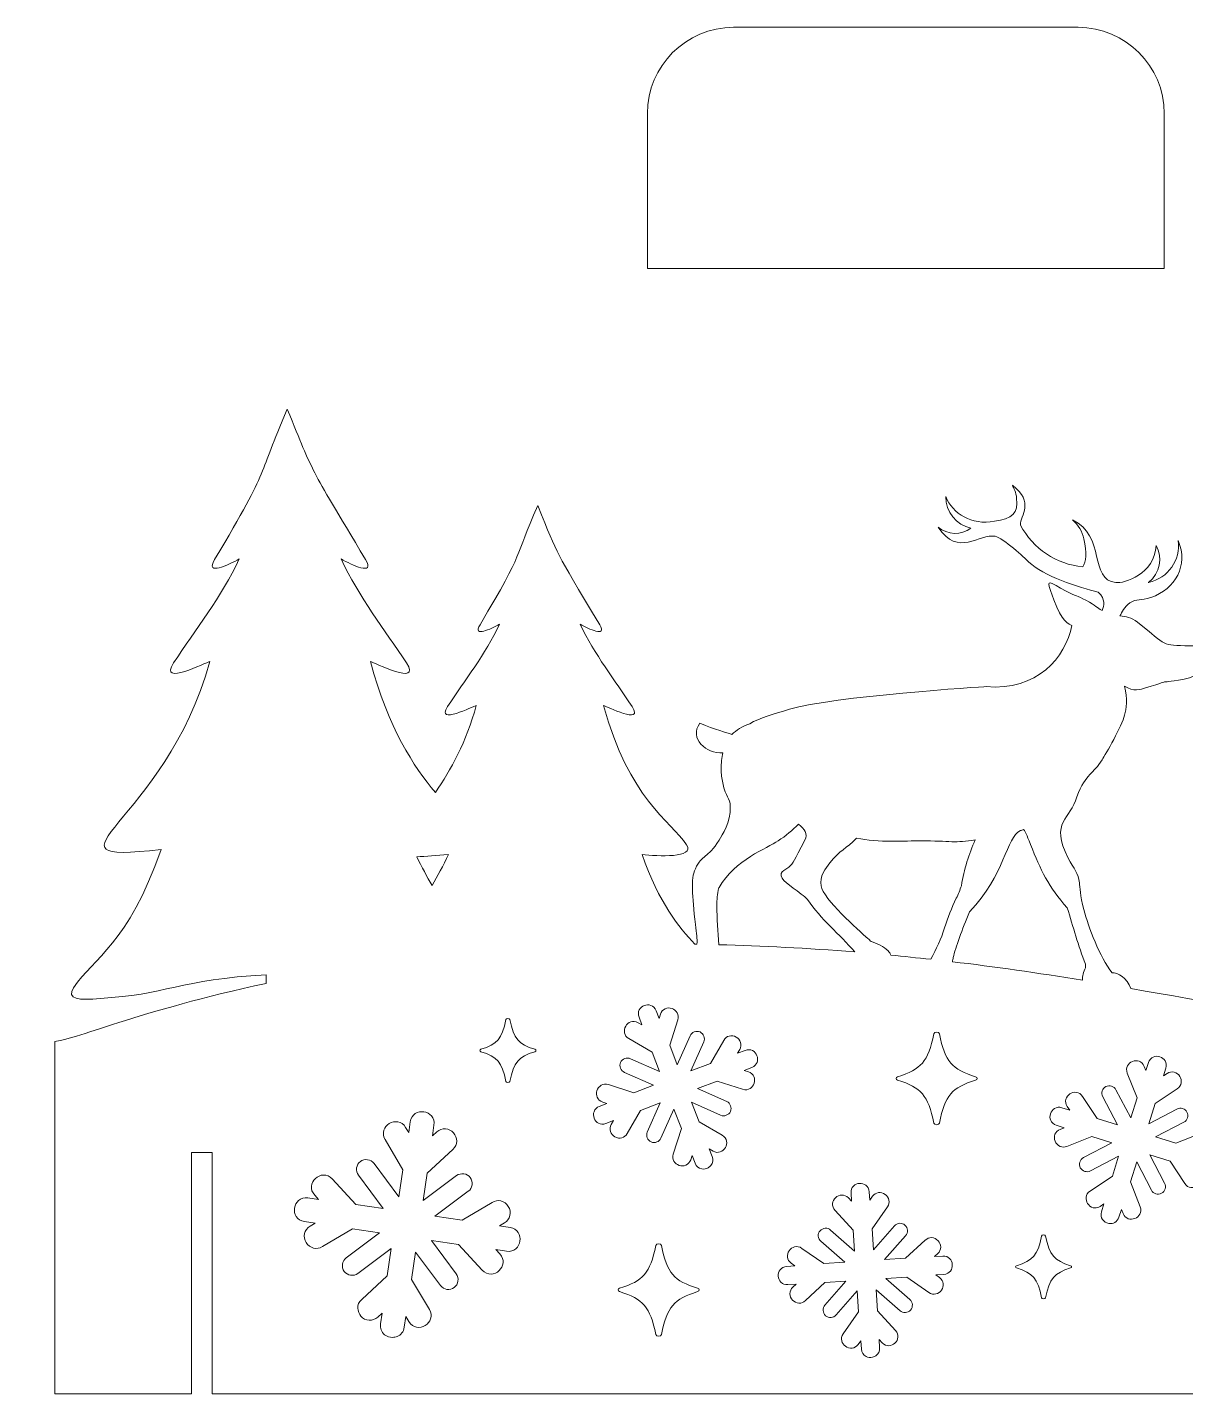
# Model space of a CAD drawing. Header units: inches. Extents: x 1869 to 2492, y -178 to 21.
# Drawn here: x 1868.8 to 2036.9, y -177.8 to 20.5 of the extents above; entities that cross this region are included whole.
import ezdxf

# ---------------------------------------------------------------- set-up
doc = ezdxf.new("R2010")
doc.units = ezdxf.units.IN
doc.header["$MEASUREMENT"] = 0
doc.layers.add('_U+0421_U+043B_U+043E_U+0439 1', color=7, linetype='Continuous')

# ---------------------------------------------------------------- blocks, each defined once
blk = doc.blocks.new('block 3')
at = {"layer": '_U+0421_U+043B_U+043E_U+0439 1', "color": 1, "lineweight": 5, "true_color": 0xff0000}
blk.add_open_spline([(2033.8, 7.97), (2033.8, 7.97), (2033.8, -14.52), (2033.8, -14.52), (2033.8, -14.52), (1958.8, -14.52), (1958.8, -14.52), (1958.8, -14.52), (1958.8, 7.97), (1958.8, 7.97), (1958.8, 14.88), (1964.4, 20.48), (1971.3, 20.48), (1971.3, 20.48), (2021.29, 20.48), (2021.29, 20.48), (2028.2, 20.48), (2033.8, 14.88), (2033.8, 7.97)], degree=3, knots=[0, 0, 0, 0, 1, 1, 1, 2, 2, 2, 3, 3, 3, 4, 4, 4, 5, 5, 5, 6, 6, 6, 6], dxfattribs=at)
blk = doc.blocks.new('block 2')
at = {"layer": '_U+0421_U+043B_U+043E_U+0439 1'}
blk.add_blockref('block 3', (0, 0), dxfattribs=at)
blk = doc.blocks.new('block 7')
at = {"layer": '_U+0421_U+043B_U+043E_U+0439 1', "color": 1, "lineweight": 5, "true_color": 0xff0000}
for points, knots in [([(2166.47, -125.86), (2166.47, -125.86), (2165.68, -94.69), (2165.68, -94.69), (2169.21, -95.65), (2170.73, -93.27), (2173.07, -93.2), (2174.02, -93.16), (2174.93, -93.31), (2175.52, -92.37), (2176.71, -90.45), (2174.24, -89.33), (2172.71, -89.62), (2171.69, -89.82), (2170.83, -90.11), (2169.77, -89.92), (2168.32, -89.67), (2167.47, -88.49), (2165.53, -89.07), (2165.53, -89.07), (2165.36, -82.09), (2165.36, -82.09), (2166.05, -82.36), (2166.62, -83), (2167.41, -82.85), (2168.4, -82.66), (2167.92, -82.1), (2169.04, -82.44), (2170.95, -83.02), (2172.76, -86.83), (2175.16, -81.56), (2175.55, -81.79), (2176.01, -81.88), (2176.58, -81.71), (2179.31, -80.88), (2176.24, -75.73), (2172.52, -75.54), (2169.11, -75.35), (2171.06, -77.43), (2165.22, -76.99), (2165.22, -76.99), (2165.07, -70.9), (2165.07, -70.9), (2165.11, -70.88), (2165.11, -70.87), (2165.15, -70.85), (2166, -71.32), (2166.89, -71.47), (2167.7, -70.94), (2169.43, -73.35), (2172.05, -72.02), (2171.55, -70.05), (2172.73, -70.75), (2173.47, -72.06), (2174.89, -72.43), (2179.95, -73.76), (2175.1, -64.44), (2172.69, -63.5), (2170.74, -62.74), (2165.1, -65.99), (2164.94, -65.86), (2164.94, -65.86), (2164.74, -57.75), (2164.74, -57.75), (2168.09, -57.81), (2168.36, -58.55), (2171.51, -57.08), (2172.51, -56.61), (2171.88, -55.3), (2171.01, -55.21), (2167.24, -54.8), (2171.04, -54.74), (2172.47, -54.54), (2173.46, -54.41), (2174.17, -54.16), (2175.02, -53.64), (2176.05, -53.01), (2175.33, -51.64), (2174.25, -51.8), (2171.1, -52.28), (2169.76, -47.86), (2164.66, -51.36), (2164.63, -51.36), (2164.61, -51.36), (2164.57, -51.37), (2164.57, -51.37), (2164.49, -48.12), (2164.43, -45.75), (2168.76, -46.55), (2169.61, -48.63), (2172.4, -49.03), (2173.79, -49.24), (2175.59, -49.09), (2175.55, -47.25), (2175.51, -44.99), (2171.35, -44.59), (2169.38, -42.88), (2167.48, -41.22), (2167.2, -39.35), (2164.44, -39.9), (2164.39, -39.87), (2164.34, -39.84), (2164.28, -39.82), (2164.28, -39.82), (2164.14, -34.2), (2164.14, -34.2), (2164.92, -34.65), (2165.7, -35.51), (2166.28, -35.74), (2171.13, -37.7), (2175.67, -31.36), (2164.02, -29.3), (2164.02, -29.3), (2163.93, -25.62), (2163.93, -25.62), (2166.84, -25.62), (2171.18, -28.35), (2170.34, -25.24), (2169.68, -22.83), (2166.54, -21.38), (2164.18, -20.99), (2164.18, -20.99), (2164.18, -19.38), (2164.18, -19.38), (2167.59, -19.91), (2168.77, -16.96), (2166.73, -16.69), (2165.06, -16.49), (2164.41, -16.39), (2164.18, -16.28), (2164.18, -16.28), (2164.18, -13.63), (2164.18, -13.63), (2164.57, -13.57), (2169.8, -13.32), (2165.75, -11.67), (2164.52, -11.17), (2164.99, -10.99), (2164.32, -10.99), (2164.35, -10.27), (2162.96, -8.64), (2162.08, -9.02), (2162.08, -9.02), (2160.24, -11.93), (2160.24, -11.93), (2160.04, -12.19), (2159.36, -12.64), (2159.28, -12.88), (2158.76, -14.45), (2160.58, -14.38), (2161.51, -13.66), (2161.73, -13.48), (2161.98, -13.8), (2162.23, -13.99), (2162.23, -13.99), (2162.23, -15.04), (2162.23, -15.04), (2161.31, -15.16), (2160.17, -15.64), (2160.38, -16.54), (2159.99, -16.59), (2155.63, -17.85), (2156.63, -19.85), (2157.47, -21.54), (2160.71, -20.29), (2162.23, -19.53), (2162.23, -19.53), (2162.23, -21.49), (2162.23, -21.49), (2161.18, -22.49), (2159.42, -23.66), (2157.87, -23.9), (2153.41, -24.58), (2154.81, -28.56), (2159.17, -26.38), (2160.43, -25.75), (2161.31, -26.34), (2162.31, -26.21), (2162.31, -26.21), (2162.25, -29.06), (2162.25, -29.06), (2158.45, -29.06), (2155, -31.53), (2156.23, -33.54), (2157.2, -35.12), (2159.6, -33.55), (2156.5, -36.29), (2155.85, -36.87), (2156.36, -38.02), (2157.21, -38.01), (2159.81, -37.96), (2161.56, -36.57), (2162.08, -35.54), (2162.08, -35.54), (2161.96, -40.41), (2161.96, -40.41), (2158.44, -41.33), (2156.16, -40.43), (2152.82, -41.94), (2150.9, -42.81), (2149.56, -44.65), (2151.12, -46.2), (2151.12, -46.68), (2151.48, -47.11), (2151.85, -47.17), (2153.89, -47.5), (2153.8, -47.37), (2155.63, -46.58), (2157.13, -46.56), (2160.25, -46.81), (2161.8, -46.44), (2161.8, -46.44), (2161.67, -51.56), (2161.67, -51.56), (2160.02, -51.51), (2158.4, -51.3), (2156.7, -51.52), (2152.92, -52.01), (2145.65, -56.36), (2156.15, -56.13), (2154.81, -56.93), (2153.44, -57.78), (2154.62, -59.24), (2156.79, -61.9), (2159.78, -58.08), (2161.52, -57.52), (2161.52, -57.52), (2161.32, -65.74), (2161.32, -65.74), (2155.68, -68.58), (2153.67, -64.86), (2149.97, -67.71), (2148.63, -68.73), (2148.06, -70.09), (2149.66, -71.11), (2150.65, -71.75), (2151.91, -71.67), (2152.83, -72.25), (2153.73, -72.83), (2153.53, -73.53), (2154.84, -73.78), (2155.83, -73.98), (2156.7, -73.66), (2157.56, -73.17), (2159.2, -72.24), (2158.85, -71.69), (2161.15, -71.88), (2161.15, -71.88), (2161.07, -75.18), (2161.07, -75.18), (2157.92, -74.5), (2154.34, -76.83), (2153.14, -78.23), (2149.37, -78.34), (2149.25, -81.03), (2151.49, -82.22), (2154.01, -83.55), (2156.18, -81.44), (2158.69, -82.09), (2159.43, -82.28), (2160.18, -82.5), (2160.89, -82.54), (2160.89, -82.54), (2160.83, -84.58), (2160.83, -84.58), (2157.86, -83.9), (2153.06, -86.97), (2151.29, -88.29), (2150.76, -88.69), (2150.52, -89.69), (2151.29, -90.02), (2155.7, -91.98), (2155.75, -90.72), (2157.41, -91), (2158.41, -91.17), (2159.05, -92.02), (2160.65, -91.62), (2160.65, -91.62), (2159.82, -124.63), (2159.82, -124.63), (2157.6, -122.82), (2155.14, -120.49), (2152.77, -116.92), (2157.67, -117.42), (2155.97, -115.72), (2152.67, -112.27), (2164.28, -112.39), (2154.25, -109.51), (2146.93, -98.57), (2154.04, -99.11), (2150.62, -97.11), (2145.95, -90.9), (2147.78, -91.33), (2149.32, -91.42), (2147.98, -89.94), (2145.63, -87.34), (2143, -84.77), (2140.63, -82.02), (2140.11, -80.85), (2139.62, -79.61), (2139.18, -78.29), (2140.83, -78.81), (2142.43, -79.07), (2141.29, -77.69), (2141.08, -77.42), (2140.87, -77.16), (2140.66, -76.91), (2142.24, -77.51), (2143.9, -77.89), (2142.78, -76.19), (2140.19, -72.25), (2137.13, -68.37), (2135, -63.85), (2136.25, -64.54), (2139.09, -65.9), (2137.92, -63.93), (2131.01, -52.31), (2132.97, -54.42), (2129.29, -46.07), (2126.01, -54.12), (2126.97, -52.22), (2120.01, -63.93), (2118.83, -65.9), (2121.68, -64.54), (2122.92, -63.85), (2118.57, -73.1), (2110.85, -79.33), (2117.27, -76.91), (2116.46, -77.9), (2114.91, -79.51), (2118.77, -78.29), (2118.38, -79.52), (2117.97, -80.67), (2117.54, -81.73), (2111.37, -89.01), (2105.94, -92.43), (2112.32, -90.81), (2110.13, -93.56), (2108.12, -95.2), (2106.99, -96.89), (2105.99, -98.41), (2108.99, -98.58), (2111.42, -98.44), (2106.65, -105.42), (2101.18, -107.98), (2098.72, -110.65), (2097.26, -112.24), (2101.92, -112.35), (2105.34, -112.18), (2101.99, -115.69), (2100.2, -117.42), (2105.15, -116.92), (2101.69, -122.14), (2098.03, -124.72), (2095.2, -126.88), (2071.96, -125.65), (2051.07, -122.97), (2028.94, -119.01), (2028.42, -117.42), (2027, -116.67), (2026.22, -116.72), (2024.47, -114.45), (2022.78, -110.11), (2022.12, -107.55), (2021.58, -105.44), (2021.58, -104.35), (2021.5, -103.65), (2021.34, -102.25), (2020.72, -101.7), (2019.86, -100.07), (2017.13, -94.77), (2020.25, -94.46), (2021.11, -91.18), (2022.51, -87.67), (2023.53, -87.91), (2024.77, -85.8), (2025.32, -85.02), (2027.66, -80.89), (2028.05, -79.34), (2028.28, -78.4), (2028.51, -77), (2028.05, -75.13), (2029.29, -75.98), (2030.38, -75.59), (2031.09, -75.36), (2036.07, -73.88), (2031.79, -74.97), (2036.7, -74.11), (2039.03, -73.72), (2039.19, -72.55), (2038.57, -72.09), (2039.35, -71.23), (2039.35, -70.06), (2038.88, -69.59), (2038.57, -69.36), (2038.26, -69.28), (2037.55, -69.28), (2033.19, -69.13), (2034.44, -69.44), (2029.92, -65.85), (2028.98, -65.07), (2028.28, -65.07), (2027.34, -64.92), (2027.73, -64.37), (2027.97, -63.67), (2028.82, -63.05), (2029.84, -62.35), (2030.31, -62.81), (2031.86, -62.27), (2035.45, -60.94), (2037.32, -57.67), (2035.84, -54.01), (2036.15, -56.81), (2034.44, -59.45), (2031.49, -60.08), (2031.49, -60.08), (2031.49, -60.07), (2031.5, -60.07), (2033.19, -58.74), (2033.58, -56.49), (2032.64, -54.71), (2032.37, -58.89), (2028.03, -60.24), (2026.77, -60.1), (2022.87, -59.67), (2025.36, -53.34), (2020.49, -50.97), (2021.34, -51.75), (2021.89, -52.68), (2022.12, -53.77), (2022.61, -55.77), (2022.48, -57.06), (2021.98, -57.82), (2018.14, -57.41), (2014.79, -55.21), (2012.93, -51.75), (2012.93, -50.3), (2015.02, -48.44), (2011.76, -45.98), (2011.99, -46.37), (2012.3, -46.99), (2012.38, -47.85), (2012.69, -50.11), (2011.68, -50.81), (2009.19, -51.2), (2005.76, -51.82), (2003.18, -50.11), (2002.09, -47.62), (2002.09, -49.8), (2003.65, -51.75), (2005.76, -52.21), (2004.28, -53.3), (2002.4, -53.15), (2001, -52.06), (2003.89, -56.5), (2007, -52.92), (2009.26, -53.38), (2010.43, -53.62), (2013.55, -56.5), (2014.17, -57.12), (2016.12, -59.07), (2021.5, -60.86), (2024.23, -61.49), (2025.32, -62.58), (2025.08, -63.44), (2024.77, -64.14), (2023.99, -63.75), (2023.99, -63.44), (2022.43, -62.66), (2021.11, -61.96), (2021.03, -62.11), (2019.55, -61.33), (2017.21, -60.09), (2016.67, -59.46), (2017.29, -61.25), (2018.69, -65.31), (2019.32, -65.77), (2020.41, -66.32), (2019.47, -71), (2015.34, -75.83), (2007.94, -75.2), (2007.47, -75.2), (1985.73, -76.61), (1979.41, -78.48), (1977, -79.18), (1975.13, -79.73), (1973.65, -80.58), (1972.56, -80.97), (1971.7, -81.52), (1971.07, -82.14), (1970.3, -81.83), (1968.66, -81.44), (1966.4, -80.5), (1964.84, -82.69), (1967.33, -85.02), (1969.75, -84.79), (1969.59, -85.49), (1969.52, -86.27), (1969.52, -87.21), (1969.52, -87.83), (1969.59, -88.53), (1969.75, -89.16), (1970.14, -91.42), (1970.84, -91.18), (1970.84, -92.66), (1970.92, -94.84), (1969.67, -96.72), (1969.2, -97.49), (1967.57, -100.14), (1966.71, -99.52), (1965.77, -101.63), (1965.07, -103.18), (1965.31, -105.37), (1965.77, -109.73), (1965.96, -111.07), (1966.05, -111.75), (1966, -112.58), (1965.9, -112.58), (1965.81, -112.58), (1965.71, -112.57), (1963.36, -110.07), (1960.51, -106.61), (1958.03, -99.55), (1960.27, -99.8), (1965.78, -100.1), (1964.5, -98.17), (1962.19, -94.71), (1956.1, -91.46), (1952.44, -77.93), (1952.8, -78.02), (1958.39, -80.84), (1956.6, -78.1), (1954.09, -74.28), (1951.12, -70.53), (1949.06, -66.14), (1950.26, -66.82), (1953.02, -68.13), (1951.89, -66.22), (1945.14, -54.88), (1946.07, -56.71), (1942.89, -48.91), (1939.32, -57), (1941.22, -54.96), (1934.52, -66.22), (1933.39, -68.13), (1936.15, -66.82), (1937.35, -66.14), (1935.29, -70.53), (1932.32, -74.28), (1929.81, -78.1), (1928.02, -80.84), (1933.61, -78.02), (1933.98, -77.93), (1932.55, -83.19), (1930.26, -87.34), (1928.05, -90.55), (1924.88, -86.79), (1921.25, -81.28), (1918.61, -71.54), (1919.07, -71.66), (1926.13, -75.22), (1923.86, -71.76), (1920.69, -66.94), (1916.95, -62.2), (1914.35, -56.67), (1915.87, -57.52), (1919.35, -59.18), (1917.92, -56.77), (1909.4, -42.45), (1910.57, -44.77), (1906.56, -34.92), (1902.06, -45.14), (1904.46, -42.56), (1896.01, -56.77), (1894.57, -59.18), (1898.06, -57.52), (1899.58, -56.67), (1896.98, -62.2), (1893.23, -66.94), (1890.07, -71.76), (1887.8, -75.22), (1894.86, -71.66), (1895.32, -71.54), (1888.94, -95.08), (1868.84, -101.01), (1888.25, -98.82), (1883.39, -112.7), (1878.53, -114.44), (1875.54, -118.91), (1874.47, -120.52), (1876.36, -120.79), (1879.42, -120.43), (1888.67, -120), (1891.09, -117.66), (1903.5, -117.02), (1903.5, -117.02), (1903.5, -118.26), (1903.5, -118.26), (1885.19, -122.18), (1875.03, -126.67), (1872.83, -126.67), (1872.83, -129.48), (1872.83, -177.8), (1872.83, -177.8), (1872.83, -177.8), (1892.64, -177.8), (1892.64, -177.8), (1892.64, -177.8), (1892.64, -142.8), (1892.64, -142.8), (1892.64, -142.8), (1895.64, -142.8), (1895.64, -142.8), (1895.64, -142.8), (1895.64, -177.8), (1895.64, -177.8), (1895.64, -177.8), (2154.81, -177.8), (2154.81, -177.8), (2154.81, -177.8), (2154.81, -142.8), (2154.81, -142.8), (2154.81, -142.8), (2157.81, -142.8), (2157.81, -142.8), (2157.81, -142.8), (2157.81, -177.8), (2157.81, -177.8), (2157.81, -177.8), (2177.63, -177.8), (2177.63, -177.8), (2177.63, -177.8), (2177.63, -124.88), (2177.63, -124.88), (2173.85, -125.25), (2170.13, -125.57), (2166.47, -125.86)], [0, 0, 0, 0, 1, 1, 1, 2, 2, 2, 3, 3, 3, 4, 4, 4, 5, 5, 5, 6, 6, 6, 7, 7, 7, 8, 8, 8, 9, 9, 9, 10, 10, 10, 11, 11, 11, 12, 12, 12, 13, 13, 13, 14, 14, 14, 15, 15, 15, 16, 16, 16, 17, 17, 17, 18, 18, 18, 19, 19, 19, 20, 20, 20, 21, 21, 21, 22, 22, 22, 23, 23, 23, 24, 24, 24, 25, 25, 25, 26, 26, 26, 27, 27, 27, 28, 28, 28, 29, 29, 29, 30, 30, 30, 31, 31, 31, 32, 32, 32, 33, 33, 33, 34, 34, 34, 35, 35, 35, 36, 36, 36, 37, 37, 37, 38, 38, 38, 39, 39, 39, 40, 40, 40, 41, 41, 41, 42, 42, 42, 43, 43, 43, 44, 44, 44, 45, 45, 45, 46, 46, 46, 47, 47, 47, 48, 48, 48, 49, 49, 49, 50, 50, 50, 51, 51, 51, 52, 52, 52, 53, 53, 53, 54, 54, 54, 55, 55, 55, 56, 56, 56, 57, 57, 57, 58, 58, 58, 59, 59, 59, 60, 60, 60, 61, 61, 61, 62, 62, 62, 63, 63, 63, 64, 64, 64, 65, 65, 65, 66, 66, 66, 67, 67, 67, 68, 68, 68, 69, 69, 69, 70, 70, 70, 71, 71, 71, 72, 72, 72, 73, 73, 73, 74, 74, 74, 75, 75, 75, 76, 76, 76, 77, 77, 77, 78, 78, 78, 79, 79, 79, 80, 80, 80, 81, 81, 81, 82, 82, 82, 83, 83, 83, 84, 84, 84, 85, 85, 85, 86, 86, 86, 87, 87, 87, 88, 88, 88, 89, 89, 89, 90, 90, 90, 91, 91, 91, 92, 92, 92, 93, 93, 93, 94, 94, 94, 95, 95, 95, 96, 96, 96, 97, 97, 97, 98, 98, 98, 99, 99, 99, 100, 100, 100, 101, 101, 101, 102, 102, 102, 103, 103, 103, 104, 104, 104, 105, 105, 105, 106, 106, 106, 107, 107, 107, 108, 108, 108, 109, 109, 109, 110, 110, 110, 111, 111, 111, 112, 112, 112, 113, 113, 113, 114, 114, 114, 115, 115, 115, 116, 116, 116, 117, 117, 117, 118, 118, 118, 119, 119, 119, 120, 120, 120, 121, 121, 121, 122, 122, 122, 123, 123, 123, 124, 124, 124, 125, 125, 125, 126, 126, 126, 127, 127, 127, 128, 128, 128, 129, 129, 129, 130, 130, 130, 131, 131, 131, 132, 132, 132, 133, 133, 133, 134, 134, 134, 135, 135, 135, 136, 136, 136, 137, 137, 137, 138, 138, 138, 139, 139, 139, 140, 140, 140, 141, 141, 141, 142, 142, 142, 143, 143, 143, 144, 144, 144, 145, 145, 145, 146, 146, 146, 147, 147, 147, 148, 148, 148, 149, 149, 149, 150, 150, 150, 151, 151, 151, 152, 152, 152, 153, 153, 153, 154, 154, 154, 155, 155, 155, 156, 156, 156, 157, 157, 157, 158, 158, 158, 159, 159, 159, 160, 160, 160, 161, 161, 161, 162, 162, 162, 163, 163, 163, 164, 164, 164, 165, 165, 165, 166, 166, 166, 167, 167, 167, 168, 168, 168, 169, 169, 169, 170, 170, 170, 171, 171, 171, 172, 172, 172, 173, 173, 173, 174, 174, 174, 175, 175, 175, 176, 176, 176, 177, 177, 177, 178, 178, 178, 179, 179, 179, 180, 180, 180, 181, 181, 181, 182, 182, 182, 183, 183, 183, 184, 184, 184, 185, 185, 185, 186, 186, 186, 187, 187, 187, 188, 188, 188, 189, 189, 189, 190, 190, 190, 191, 191, 191, 192, 192, 192, 193, 193, 193, 194, 194, 194, 195, 195, 195, 196, 196, 196, 197, 197, 197, 198, 198, 198, 199, 199, 199, 200, 200, 200, 201, 201, 201, 202, 202, 202, 203, 203, 203, 204, 204, 204, 205, 205, 205, 206, 206, 206, 207, 207, 207, 208, 208, 208, 209, 209, 209, 210, 210, 210, 211, 211, 211, 212, 212, 212, 212]), ([(1969.14, -104.47), (1969.16, -104.43), (1969.18, -104.39), (1969.2, -104.35), (1971.54, -100.3), (1976.14, -98.66), (1977.78, -97.57), (1978.87, -96.87), (1979.88, -96.01), (1980.74, -95.16), (1981.6, -95.86), (1982.14, -96.56), (1981.67, -97.49), (1979.96, -100.53), (1980.11, -100.77), (1979.34, -101.39), (1978.71, -101.86), (1978.32, -101.94), (1978.24, -102.33), (1978.01, -103.18), (1979.49, -104.04), (1981.13, -105.29), (1981.51, -105.59), (1981.81, -105.85), (1982.06, -106.08), (1983.94, -108.97), (1986.7, -111.1), (1988.89, -113.7), (1982.01, -113.15), (1975.43, -112.81), (1969.17, -112.65), (1969.04, -110.76), (1968.9, -108.86), (1968.9, -106.97), (1968.89, -106.15), (1968.93, -105.29), (1969.14, -104.47)], [0, 0, 0, 0, 1, 1, 1, 2, 2, 2, 3, 3, 3, 4, 4, 4, 5, 5, 5, 6, 6, 6, 7, 7, 7, 8, 8, 8, 9, 9, 9, 10, 10, 10, 11, 11, 11, 12, 12, 12, 12]), ([(2012.93, -96.09), (2013.08, -96.09), (2013.24, -96.01), (2013.39, -95.94), (2013.71, -96.25), (2013.78, -96.56), (2014.41, -98.12), (2015.82, -101.77), (2017.03, -104.29), (2019.73, -107.3), (2020.58, -110.05), (2021.31, -112.8), (2022.38, -115.48), (2022.39, -115.64), (2022.38, -115.8), (2022.36, -116), (2022.11, -116.56), (2021.87, -117.24), (2021.95, -117.81), (2015.44, -116.73), (2009.15, -115.84), (2003.07, -115.12), (2003.1, -114.92), (2003.14, -114.7), (2003.18, -114.48), (2003.5, -113.08), (2004.51, -110.43), (2005.52, -107.86), (2010.74, -102.56), (2010.82, -97.03), (2012.93, -96.09)], [0, 0, 0, 0, 1, 1, 1, 2, 2, 2, 3, 3, 3, 4, 4, 4, 5, 5, 5, 6, 6, 6, 7, 7, 7, 8, 8, 8, 9, 9, 9, 10, 10, 10, 10]), ([(1985.26, -100.77), (1986.74, -98.9), (1987.67, -98.74), (1989.16, -97.18), (1992.27, -97.88), (1996.48, -97.57), (1998.35, -97.57), (2002.87, -97.57), (2003.5, -97.96), (2006.38, -97.42), (2005.45, -99.5), (2004.75, -101.71), (2004.36, -104.08), (2004.17, -104.71), (2003.94, -105.32), (2003.63, -105.91), (2002.91, -107.3), (2002.43, -108.71), (2001.94, -110.21), (2001.41, -111.8), (2000.7, -113.29), (1999.92, -114.76), (1997.96, -114.55), (1996.03, -114.35), (1994.11, -114.16), (1994.04, -113.94), (1993.92, -113.72), (1993.72, -113.52), (1993.12, -112.87), (1992.09, -112.53), (1991.26, -112.16), (1991.11, -112.03), (1990.96, -111.9), (1990.79, -111.76), (1989.39, -110.51), (1984.32, -105.99), (1984.01, -104.12), (1983.78, -102.72), (1984.64, -101.55), (1985.26, -100.77)], [0, 0, 0, 0, 1, 1, 1, 2, 2, 2, 3, 3, 3, 4, 4, 4, 5, 5, 5, 6, 6, 6, 7, 7, 7, 8, 8, 8, 9, 9, 9, 10, 10, 10, 11, 11, 11, 12, 12, 12, 13, 13, 13, 13]), ([(1929.93, -99.55), (1929.16, -101.19), (1928.37, -102.68), (1927.57, -104.07), (1926.82, -102.76), (1926.07, -101.37), (1925.34, -99.89), (1926.68, -99.81), (1928.2, -99.69), (1929.93, -99.55)], [0, 0, 0, 0, 1, 1, 1, 2, 2, 2, 3, 3, 3, 3]), ([(1973.96, -130.46), (1973.96, -130.46), (1972.84, -130.89), (1972.84, -130.89), (1972.84, -130.89), (1973.46, -131.09), (1973.46, -131.09), (1974.27, -131.35), (1974.49, -132.12), (1974.3, -132.74), (1974.1, -133.38), (1973.46, -133.89), (1972.63, -133.63), (1972.63, -133.63), (1968.94, -132.43), (1968.94, -132.43), (1968.94, -132.43), (1966.1, -133.52), (1966.1, -133.52), (1966.1, -133.52), (1970.32, -135.4), (1970.32, -135.4), (1970.85, -135.64), (1971.1, -136.3), (1970.87, -136.84), (1970.62, -137.37), (1969.97, -137.63), (1969.43, -137.39), (1969.43, -137.39), (1965.22, -135.51), (1965.22, -135.51), (1965.22, -135.51), (1966.31, -138.36), (1966.31, -138.36), (1966.31, -138.36), (1969.66, -140.3), (1969.66, -140.3), (1970.39, -140.73), (1970.45, -141.52), (1970.13, -142.09), (1969.8, -142.66), (1969.08, -143.02), (1968.33, -142.61), (1968.33, -142.61), (1967.77, -142.28), (1967.77, -142.28), (1967.77, -142.28), (1968.2, -143.4), (1968.2, -143.4), (1968.38, -143.86), (1968.31, -144.32), (1968.02, -144.68), (1967.91, -144.81), (1967.77, -144.93), (1967.62, -145.01), (1967.35, -145.17), (1967.02, -145.23), (1966.7, -145.18), (1966.25, -145.11), (1965.89, -144.81), (1965.72, -144.36), (1965.72, -144.36), (1965.29, -143.23), (1965.29, -143.23), (1965.29, -143.23), (1965.09, -143.86), (1965.09, -143.86), (1964.96, -144.21), (1964.72, -144.49), (1964.4, -144.64), (1964.09, -144.78), (1963.73, -144.8), (1963.4, -144.67), (1962.8, -144.44), (1962.28, -143.83), (1962.56, -143.02), (1962.56, -143.02), (1963.75, -139.34), (1963.75, -139.34), (1963.75, -139.34), (1962.65, -136.49), (1962.65, -136.49), (1962.65, -136.49), (1960.78, -140.71), (1960.78, -140.71), (1960.54, -141.25), (1959.88, -141.5), (1959.34, -141.26), (1958.81, -141.02), (1958.56, -140.37), (1958.79, -139.83), (1958.79, -139.83), (1960.67, -135.61), (1960.67, -135.61), (1960.67, -135.61), (1957.82, -136.7), (1957.82, -136.7), (1957.82, -136.7), (1955.88, -140.05), (1955.88, -140.05), (1955.7, -140.37), (1955.44, -140.59), (1955.11, -140.67), (1954.78, -140.77), (1954.4, -140.71), (1954.09, -140.53), (1953.78, -140.37), (1953.55, -140.09), (1953.45, -139.76), (1953.34, -139.42), (1953.39, -139.06), (1953.57, -138.73), (1953.57, -138.73), (1953.9, -138.16), (1953.9, -138.16), (1953.9, -138.16), (1952.78, -138.59), (1952.78, -138.59), (1951.98, -138.9), (1951.32, -138.45), (1951.08, -137.84), (1951.08, -137.84), (1951.08, -137.84), (1951.08, -137.84), (1950.97, -137.53), (1950.96, -137.18), (1951.06, -136.88), (1951.19, -136.52), (1951.46, -136.25), (1951.82, -136.11), (1951.82, -136.11), (1952.94, -135.69), (1952.94, -135.69), (1952.94, -135.69), (1952.33, -135.48), (1952.33, -135.48), (1951.51, -135.22), (1951.29, -134.45), (1951.49, -133.83), (1951.69, -133.19), (1952.33, -132.69), (1953.15, -132.95), (1953.15, -132.95), (1956.84, -134.14), (1956.84, -134.14), (1956.84, -134.14), (1959.69, -133.05), (1959.69, -133.05), (1959.69, -133.05), (1955.47, -131.17), (1955.47, -131.17), (1955.21, -131.05), (1955.01, -130.84), (1954.9, -130.57), (1954.79, -130.29), (1954.8, -130), (1954.92, -129.74), (1955.03, -129.48), (1955.25, -129.28), (1955.52, -129.17), (1955.79, -129.07), (1956.1, -129.07), (1956.35, -129.19), (1956.35, -129.19), (1960.57, -131.06), (1960.57, -131.06), (1960.57, -131.06), (1959.48, -128.22), (1959.48, -128.22), (1959.48, -128.22), (1956.12, -126.28), (1956.12, -126.28), (1955.39, -125.85), (1955.33, -125.05), (1955.66, -124.48), (1955.98, -123.91), (1956.7, -123.55), (1957.45, -123.97), (1957.45, -123.97), (1958.02, -124.29), (1958.02, -124.29), (1958.02, -124.29), (1957.59, -123.17), (1957.59, -123.17), (1957.28, -122.37), (1957.74, -121.71), (1958.35, -121.47), (1958.97, -121.24), (1959.76, -121.42), (1960.07, -122.22), (1960.07, -122.22), (1960.5, -123.34), (1960.5, -123.34), (1960.5, -123.34), (1960.7, -122.71), (1960.7, -122.71), (1960.82, -122.36), (1961.06, -122.09), (1961.37, -121.94), (1961.68, -121.79), (1962.05, -121.78), (1962.38, -121.9), (1963, -122.14), (1963.49, -122.78), (1963.23, -123.55), (1963.23, -123.55), (1962.04, -127.24), (1962.04, -127.24), (1962.04, -127.24), (1963.13, -130.08), (1963.13, -130.08), (1963.13, -130.08), (1965.01, -125.86), (1965.01, -125.86), (1965.12, -125.61), (1965.34, -125.4), (1965.61, -125.3), (1965.89, -125.19), (1966.18, -125.2), (1966.44, -125.31), (1966.7, -125.43), (1966.91, -125.65), (1967.01, -125.92), (1967.11, -126.2), (1967.11, -126.49), (1966.99, -126.75), (1966.99, -126.75), (1965.11, -130.97), (1965.11, -130.97), (1965.11, -130.97), (1967.96, -129.88), (1967.96, -129.88), (1967.96, -129.88), (1969.9, -126.53), (1969.9, -126.53), (1970.08, -126.21), (1970.35, -125.99), (1970.67, -125.9), (1971, -125.81), (1971.39, -125.87), (1971.7, -126.05), (1972, -126.21), (1972.24, -126.49), (1972.34, -126.82), (1972.44, -127.15), (1972.4, -127.52), (1972.21, -127.85), (1972.21, -127.85), (1971.89, -128.41), (1971.89, -128.41), (1971.89, -128.41), (1973.01, -127.98), (1973.01, -127.98), (1973.81, -127.67), (1974.47, -128.14), (1974.71, -128.75), (1974.95, -129.37), (1974.76, -130.15), (1973.96, -130.46)], [0, 0, 0, 0, 1, 1, 1, 2, 2, 2, 3, 3, 3, 4, 4, 4, 5, 5, 5, 6, 6, 6, 7, 7, 7, 8, 8, 8, 9, 9, 9, 10, 10, 10, 11, 11, 11, 12, 12, 12, 13, 13, 13, 14, 14, 14, 15, 15, 15, 16, 16, 16, 17, 17, 17, 18, 18, 18, 19, 19, 19, 20, 20, 20, 21, 21, 21, 22, 22, 22, 23, 23, 23, 24, 24, 24, 25, 25, 25, 26, 26, 26, 27, 27, 27, 28, 28, 28, 29, 29, 29, 30, 30, 30, 31, 31, 31, 32, 32, 32, 33, 33, 33, 34, 34, 34, 35, 35, 35, 36, 36, 36, 37, 37, 37, 38, 38, 38, 39, 39, 39, 40, 40, 40, 41, 41, 41, 42, 42, 42, 43, 43, 43, 44, 44, 44, 45, 45, 45, 46, 46, 46, 47, 47, 47, 48, 48, 48, 49, 49, 49, 50, 50, 50, 51, 51, 51, 52, 52, 52, 53, 53, 53, 54, 54, 54, 55, 55, 55, 56, 56, 56, 57, 57, 57, 58, 58, 58, 59, 59, 59, 60, 60, 60, 61, 61, 61, 62, 62, 62, 63, 63, 63, 64, 64, 64, 65, 65, 65, 66, 66, 66, 67, 67, 67, 68, 68, 68, 69, 69, 69, 70, 70, 70, 71, 71, 71, 72, 72, 72, 73, 73, 73, 74, 74, 74, 75, 75, 75, 76, 76, 76, 77, 77, 77, 78, 78, 78, 79, 79, 79, 80, 80, 80, 81, 81, 81, 82, 82, 82, 83, 83, 83, 84, 84, 84, 85, 85, 85, 86, 86, 86, 86]), ([(1942.48, -128.17), (1940.13, -128.9), (1939.4, -129.68), (1938.85, -132.48), (1938.8, -132.7), (1938.32, -132.7), (1938.28, -132.48), (1937.72, -129.68), (1936.99, -128.9), (1934.65, -128.17), (1934.43, -128.1), (1934.43, -127.9), (1934.65, -127.83), (1936.99, -127.09), (1937.72, -126.32), (1938.28, -123.52), (1938.32, -123.3), (1938.8, -123.3), (1938.85, -123.52), (1939.4, -126.32), (1940.13, -127.09), (1942.48, -127.83), (1942.69, -127.9), (1942.69, -128.1), (1942.48, -128.17)], [0, 0, 0, 0, 1, 1, 1, 2, 2, 2, 3, 3, 3, 4, 4, 4, 5, 5, 5, 6, 6, 6, 7, 7, 7, 8, 8, 8, 8]), ([(2006.42, -132.3), (2003.03, -133.36), (2001.98, -134.49), (2001.18, -138.53), (2001.11, -138.84), (2000.42, -138.84), (2000.36, -138.53), (1999.55, -134.49), (1998.5, -133.36), (1995.12, -132.3), (1994.8, -132.2), (1994.8, -131.91), (1995.12, -131.81), (1998.5, -130.75), (1999.55, -129.63), (2000.36, -125.59), (2000.42, -125.27), (2001.11, -125.27), (2001.18, -125.59), (2001.98, -129.63), (2003.03, -130.75), (2006.42, -131.81), (2006.73, -131.91), (2006.73, -132.2), (2006.42, -132.3)], [0, 0, 0, 0, 1, 1, 1, 2, 2, 2, 3, 3, 3, 4, 4, 4, 5, 5, 5, 6, 6, 6, 7, 7, 7, 8, 8, 8, 8]), ([(2039.79, -145.65), (2039.79, -145.65), (2038.64, -145.3), (2038.64, -145.3), (2038.64, -145.3), (2039, -145.84), (2039, -145.84), (2039.47, -146.55), (2039.17, -147.29), (2038.63, -147.65), (2038.07, -148.03), (2037.26, -148.03), (2036.78, -147.3), (2036.78, -147.3), (2034.64, -144.07), (2034.64, -144.07), (2034.64, -144.07), (2031.72, -143.16), (2031.72, -143.16), (2031.72, -143.16), (2033.86, -147.26), (2033.86, -147.26), (2034.13, -147.78), (2033.92, -148.45), (2033.4, -148.72), (2032.87, -148.99), (2032.2, -148.78), (2031.93, -148.26), (2031.93, -148.26), (2029.8, -144.16), (2029.8, -144.16), (2029.8, -144.16), (2028.88, -147.07), (2028.88, -147.07), (2028.88, -147.07), (2030.3, -150.68), (2030.3, -150.68), (2030.61, -151.47), (2030.15, -152.13), (2029.55, -152.37), (2028.94, -152.62), (2028.15, -152.45), (2027.82, -151.66), (2027.82, -151.66), (2027.58, -151.06), (2027.58, -151.06), (2027.58, -151.06), (2027.22, -152.2), (2027.22, -152.2), (2027.01, -152.88), (2026.39, -153.2), (2025.77, -153.1), (2025.01, -152.98), (2024.41, -152.28), (2024.69, -151.4), (2024.69, -151.4), (2025.05, -150.26), (2025.05, -150.26), (2024.52, -150.61), (2024.13, -150.95), (2023.48, -150.81), (2023.15, -150.72), (2022.86, -150.51), (2022.68, -150.21), (2022.35, -149.66), (2022.33, -148.85), (2023.04, -148.39), (2023.04, -148.39), (2026.27, -146.25), (2026.27, -146.25), (2026.27, -146.25), (2027.18, -143.34), (2027.18, -143.34), (2027.18, -143.34), (2023.09, -145.47), (2023.09, -145.47), (2022.57, -145.74), (2021.89, -145.53), (2021.62, -145.01), (2021.35, -144.49), (2021.56, -143.82), (2022.08, -143.55), (2022.08, -143.55), (2026.18, -141.41), (2026.18, -141.41), (2026.18, -141.41), (2023.27, -140.49), (2023.27, -140.49), (2023.27, -140.49), (2019.67, -141.91), (2019.67, -141.91), (2019.33, -142.05), (2018.99, -142.05), (2018.68, -141.92), (2018.36, -141.78), (2018.1, -141.5), (2017.97, -141.17), (2017.83, -140.85), (2017.81, -140.48), (2017.94, -140.16), (2018.07, -139.84), (2018.33, -139.58), (2018.68, -139.44), (2018.68, -139.44), (2019.29, -139.2), (2019.29, -139.2), (2019.29, -139.2), (2018.14, -138.84), (2018.14, -138.84), (2017.32, -138.58), (2017.09, -137.82), (2017.29, -137.2), (2017.29, -137.2), (2017.29, -137.19), (2017.29, -137.19), (2017.39, -136.87), (2017.6, -136.6), (2017.87, -136.43), (2018.19, -136.23), (2018.57, -136.18), (2018.94, -136.3), (2018.94, -136.3), (2020.09, -136.66), (2020.09, -136.66), (2020.09, -136.66), (2019.73, -136.12), (2019.73, -136.12), (2019.25, -135.41), (2019.56, -134.67), (2020.1, -134.31), (2020.65, -133.94), (2021.47, -133.94), (2021.95, -134.66), (2021.95, -134.66), (2024.09, -137.88), (2024.09, -137.88), (2024.09, -137.88), (2027, -138.8), (2027, -138.8), (2027, -138.8), (2024.87, -134.7), (2024.87, -134.7), (2024.6, -134.17), (2024.81, -133.51), (2025.33, -133.24), (2025.86, -132.96), (2026.53, -133.18), (2026.8, -133.7), (2026.8, -133.7), (2028.93, -137.79), (2028.93, -137.79), (2028.93, -137.79), (2029.85, -134.88), (2029.85, -134.88), (2029.85, -134.88), (2028.43, -131.28), (2028.43, -131.28), (2028.12, -130.49), (2028.57, -129.83), (2029.18, -129.59), (2029.79, -129.34), (2030.58, -129.51), (2030.9, -130.3), (2030.9, -130.3), (2031.14, -130.9), (2031.14, -130.9), (2031.14, -130.9), (2031.51, -129.76), (2031.51, -129.76), (2031.76, -128.94), (2032.54, -128.71), (2033.17, -128.91), (2033.8, -129.11), (2034.3, -129.74), (2034.04, -130.56), (2034.04, -130.56), (2033.68, -131.7), (2033.68, -131.7), (2033.68, -131.7), (2034.23, -131.34), (2034.23, -131.34), (2034.54, -131.14), (2034.9, -131.07), (2035.23, -131.15), (2035.57, -131.23), (2035.87, -131.44), (2036.05, -131.75), (2036.39, -132.32), (2036.37, -133.12), (2035.69, -133.57), (2035.69, -133.57), (2032.46, -135.71), (2032.46, -135.71), (2032.46, -135.71), (2031.54, -138.62), (2031.54, -138.62), (2031.54, -138.62), (2035.64, -136.49), (2035.64, -136.49), (2035.89, -136.36), (2036.19, -136.33), (2036.47, -136.42), (2036.75, -136.51), (2036.97, -136.69), (2037.1, -136.95), (2037.24, -137.2), (2037.26, -137.5), (2037.17, -137.77), (2037.08, -138.06), (2036.89, -138.28), (2036.64, -138.41), (2036.64, -138.41), (2032.55, -140.55), (2032.55, -140.55), (2032.55, -140.55), (2035.46, -141.46), (2035.46, -141.46), (2035.46, -141.46), (2039.06, -140.05), (2039.06, -140.05), (2039.4, -139.91), (2039.74, -139.9), (2040.05, -140.04), (2040.37, -140.18), (2040.63, -140.46), (2040.76, -140.79), (2040.9, -141.11), (2040.91, -141.47), (2040.78, -141.8), (2040.66, -142.12), (2040.4, -142.38), (2040.05, -142.52), (2040.05, -142.52), (2039.44, -142.76), (2039.44, -142.76), (2039.44, -142.76), (2040.59, -143.12), (2040.59, -143.12), (2041.41, -143.38), (2041.63, -144.15), (2041.43, -144.78), (2041.24, -145.41), (2040.6, -145.91), (2039.79, -145.65)], [0, 0, 0, 0, 1, 1, 1, 2, 2, 2, 3, 3, 3, 4, 4, 4, 5, 5, 5, 6, 6, 6, 7, 7, 7, 8, 8, 8, 9, 9, 9, 10, 10, 10, 11, 11, 11, 12, 12, 12, 13, 13, 13, 14, 14, 14, 15, 15, 15, 16, 16, 16, 17, 17, 17, 18, 18, 18, 19, 19, 19, 20, 20, 20, 21, 21, 21, 22, 22, 22, 23, 23, 23, 24, 24, 24, 25, 25, 25, 26, 26, 26, 27, 27, 27, 28, 28, 28, 29, 29, 29, 30, 30, 30, 31, 31, 31, 32, 32, 32, 33, 33, 33, 34, 34, 34, 35, 35, 35, 36, 36, 36, 37, 37, 37, 38, 38, 38, 39, 39, 39, 40, 40, 40, 41, 41, 41, 42, 42, 42, 43, 43, 43, 44, 44, 44, 45, 45, 45, 46, 46, 46, 47, 47, 47, 48, 48, 48, 49, 49, 49, 50, 50, 50, 51, 51, 51, 52, 52, 52, 53, 53, 53, 54, 54, 54, 55, 55, 55, 56, 56, 56, 57, 57, 57, 58, 58, 58, 59, 59, 59, 60, 60, 60, 61, 61, 61, 62, 62, 62, 63, 63, 63, 64, 64, 64, 65, 65, 65, 66, 66, 66, 67, 67, 67, 68, 68, 68, 69, 69, 69, 70, 70, 70, 71, 71, 71, 72, 72, 72, 73, 73, 73, 74, 74, 74, 75, 75, 75, 76, 76, 76, 77, 77, 77, 78, 78, 78, 79, 79, 79, 80, 80, 80, 81, 81, 81, 81]), ([(1940.32, -155.66), (1940.19, -156.51), (1939.48, -157.29), (1938.37, -157.13), (1938.37, -157.13), (1936.82, -156.9), (1936.82, -156.9), (1936.82, -156.9), (1937.4, -157.52), (1937.4, -157.52), (1938.16, -158.34), (1937.92, -159.36), (1937.3, -159.94), (1936.66, -160.54), (1935.61, -160.7), (1934.83, -159.88), (1934.83, -159.88), (1931.4, -156.15), (1931.4, -156.15), (1931.4, -156.15), (1927.46, -155.57), (1927.46, -155.57), (1927.46, -155.57), (1931.06, -160.42), (1931.06, -160.42), (1931.52, -161.04), (1931.38, -161.94), (1930.77, -162.4), (1930.15, -162.86), (1929.24, -162.73), (1928.79, -162.11), (1928.79, -162.11), (1925.18, -157.27), (1925.18, -157.27), (1925.18, -157.27), (1924.6, -161.21), (1924.6, -161.21), (1924.6, -161.21), (1927.18, -165.57), (1927.18, -165.57), (1927.74, -166.53), (1927.3, -167.47), (1926.57, -167.91), (1925.83, -168.35), (1924.78, -168.3), (1924.19, -167.35), (1924.19, -167.35), (1923.76, -166.62), (1923.76, -166.62), (1923.76, -166.62), (1923.53, -168.17), (1923.53, -168.17), (1923.44, -168.8), (1923.07, -169.29), (1922.51, -169.51), (1922.29, -169.59), (1922.07, -169.63), (1921.84, -169.63), (1921.43, -169.63), (1921.01, -169.5), (1920.68, -169.24), (1920.22, -168.87), (1920, -168.3), (1920.1, -167.67), (1920.1, -167.67), (1920.32, -166.12), (1920.32, -166.12), (1920.32, -166.12), (1919.69, -166.69), (1919.69, -166.69), (1919.32, -167.02), (1918.87, -167.18), (1918.42, -167.15), (1917.97, -167.11), (1917.54, -166.9), (1917.25, -166.55), (1916.72, -165.9), (1916.52, -164.87), (1917.35, -164.13), (1917.35, -164.13), (1921.06, -160.69), (1921.06, -160.69), (1921.06, -160.69), (1921.64, -156.75), (1921.64, -156.75), (1921.64, -156.75), (1916.8, -160.36), (1916.8, -160.36), (1916.18, -160.81), (1915.27, -160.68), (1914.81, -160.06), (1914.36, -159.44), (1914.49, -158.53), (1915.11, -158.08), (1915.11, -158.08), (1919.95, -154.47), (1919.95, -154.47), (1919.95, -154.47), (1916, -153.9), (1916, -153.9), (1916, -153.9), (1911.65, -156.46), (1911.65, -156.46), (1911.24, -156.71), (1910.8, -156.79), (1910.37, -156.68), (1909.93, -156.57), (1909.54, -156.26), (1909.31, -155.86), (1909.06, -155.48), (1908.97, -155.01), (1909.06, -154.57), (1909.16, -154.13), (1909.45, -153.74), (1909.87, -153.48), (1909.87, -153.48), (1910.6, -153.05), (1910.6, -153.05), (1910.6, -153.05), (1909.05, -152.82), (1909.05, -152.82), (1907.94, -152.66), (1907.48, -151.72), (1907.6, -150.88), (1907.6, -150.88), (1907.6, -150.88), (1907.6, -150.88), (1907.67, -150.45), (1907.88, -150.04), (1908.19, -149.77), (1908.56, -149.44), (1909.04, -149.31), (1909.55, -149.38), (1909.55, -149.38), (1911.1, -149.61), (1911.1, -149.61), (1911.1, -149.61), (1910.53, -148.99), (1910.53, -148.99), (1909.77, -148.17), (1910.01, -147.15), (1910.63, -146.57), (1911.27, -145.98), (1912.32, -145.81), (1913.09, -146.64), (1913.09, -146.64), (1916.52, -150.35), (1916.52, -150.35), (1916.52, -150.35), (1920.47, -150.93), (1920.47, -150.93), (1920.47, -150.93), (1916.87, -146.09), (1916.87, -146.09), (1916.65, -145.79), (1916.55, -145.42), (1916.61, -145.04), (1916.66, -144.66), (1916.86, -144.32), (1917.16, -144.11), (1917.45, -143.89), (1917.83, -143.79), (1918.21, -143.85), (1918.59, -143.91), (1918.92, -144.1), (1919.14, -144.4), (1919.14, -144.4), (1922.74, -149.24), (1922.74, -149.24), (1922.74, -149.24), (1923.32, -145.3), (1923.32, -145.3), (1923.32, -145.3), (1920.74, -140.93), (1920.74, -140.93), (1920.19, -139.98), (1920.63, -139.03), (1921.36, -138.6), (1922.1, -138.16), (1923.15, -138.21), (1923.73, -139.16), (1923.73, -139.16), (1924.17, -139.89), (1924.17, -139.89), (1924.17, -139.89), (1924.4, -138.34), (1924.4, -138.34), (1924.56, -137.23), (1925.51, -136.77), (1926.36, -136.9), (1927.22, -137.02), (1928, -137.73), (1927.84, -138.84), (1927.84, -138.84), (1927.61, -140.39), (1927.61, -140.39), (1927.61, -140.39), (1928.24, -139.81), (1928.24, -139.81), (1928.6, -139.49), (1929.05, -139.33), (1929.5, -139.36), (1929.95, -139.39), (1930.38, -139.61), (1930.68, -139.96), (1931.23, -140.63), (1931.38, -141.67), (1930.58, -142.38), (1930.58, -142.38), (1926.87, -145.82), (1926.87, -145.82), (1926.87, -145.82), (1926.28, -149.76), (1926.28, -149.76), (1926.28, -149.76), (1931.13, -146.16), (1931.13, -146.16), (1931.42, -145.94), (1931.8, -145.84), (1932.18, -145.9), (1932.56, -145.95), (1932.89, -146.15), (1933.11, -146.45), (1933.33, -146.74), (1933.42, -147.13), (1933.37, -147.5), (1933.31, -147.88), (1933.12, -148.21), (1932.82, -148.43), (1932.82, -148.43), (1927.98, -152.04), (1927.98, -152.04), (1927.98, -152.04), (1931.92, -152.62), (1931.92, -152.62), (1931.92, -152.62), (1936.27, -150.05), (1936.27, -150.05), (1936.68, -149.8), (1937.12, -149.72), (1937.55, -149.83), (1937.99, -149.94), (1938.39, -150.24), (1938.62, -150.65), (1938.87, -151.03), (1938.96, -151.5), (1938.86, -151.94), (1938.76, -152.38), (1938.48, -152.77), (1938.06, -153.03), (1938.06, -153.03), (1937.33, -153.46), (1937.33, -153.46), (1937.33, -153.46), (1938.88, -153.69), (1938.88, -153.69), (1940, -153.85), (1940.45, -154.81), (1940.32, -155.66)], [0, 0, 0, 0, 1, 1, 1, 2, 2, 2, 3, 3, 3, 4, 4, 4, 5, 5, 5, 6, 6, 6, 7, 7, 7, 8, 8, 8, 9, 9, 9, 10, 10, 10, 11, 11, 11, 12, 12, 12, 13, 13, 13, 14, 14, 14, 15, 15, 15, 16, 16, 16, 17, 17, 17, 18, 18, 18, 19, 19, 19, 20, 20, 20, 21, 21, 21, 22, 22, 22, 23, 23, 23, 24, 24, 24, 25, 25, 25, 26, 26, 26, 27, 27, 27, 28, 28, 28, 29, 29, 29, 30, 30, 30, 31, 31, 31, 32, 32, 32, 33, 33, 33, 34, 34, 34, 35, 35, 35, 36, 36, 36, 37, 37, 37, 38, 38, 38, 39, 39, 39, 40, 40, 40, 41, 41, 41, 42, 42, 42, 43, 43, 43, 44, 44, 44, 45, 45, 45, 46, 46, 46, 47, 47, 47, 48, 48, 48, 49, 49, 49, 50, 50, 50, 51, 51, 51, 52, 52, 52, 53, 53, 53, 54, 54, 54, 55, 55, 55, 56, 56, 56, 57, 57, 57, 58, 58, 58, 59, 59, 59, 60, 60, 60, 61, 61, 61, 62, 62, 62, 63, 63, 63, 64, 64, 64, 65, 65, 65, 66, 66, 66, 67, 67, 67, 68, 68, 68, 69, 69, 69, 70, 70, 70, 71, 71, 71, 72, 72, 72, 73, 73, 73, 74, 74, 74, 75, 75, 75, 76, 76, 76, 77, 77, 77, 78, 78, 78, 79, 79, 79, 80, 80, 80, 81, 81, 81, 82, 82, 82, 83, 83, 83, 84, 84, 84, 85, 85, 85, 86, 86, 86, 86]), ([(2001.83, -160.49), (2001.83, -160.49), (2000.64, -160.57), (2000.64, -160.57), (2000.64, -160.57), (2001.17, -160.94), (2001.17, -160.94), (2001.87, -161.43), (2001.86, -162.23), (2001.48, -162.77), (2001.1, -163.31), (2000.34, -163.61), (1999.63, -163.11), (1999.63, -163.11), (1996.46, -160.88), (1996.46, -160.88), (1996.46, -160.88), (1993.42, -161.08), (1993.42, -161.08), (1993.42, -161.08), (1996.89, -164.13), (1996.89, -164.13), (1997.33, -164.51), (1997.38, -165.22), (1996.99, -165.66), (1996.6, -166.1), (1995.9, -166.15), (1995.46, -165.76), (1995.46, -165.76), (1991.98, -162.72), (1991.98, -162.72), (1991.98, -162.72), (1992.19, -165.76), (1992.19, -165.76), (1992.19, -165.76), (1994.81, -168.61), (1994.81, -168.61), (1995.39, -169.24), (1995.21, -170.01), (1994.73, -170.46), (1994.25, -170.91), (1993.46, -171.04), (1992.87, -170.42), (1992.87, -170.42), (1992.42, -169.94), (1992.42, -169.94), (1992.42, -169.94), (1992.5, -171.14), (1992.5, -171.14), (1992.53, -171.63), (1992.33, -172.05), (1991.95, -172.31), (1991.8, -172.4), (1991.64, -172.47), (1991.47, -172.51), (1991.16, -172.58), (1990.83, -172.54), (1990.54, -172.4), (1990.13, -172.2), (1989.88, -171.8), (1989.85, -171.32), (1989.85, -171.32), (1989.77, -170.12), (1989.77, -170.12), (1989.77, -170.12), (1989.39, -170.66), (1989.39, -170.66), (1989.17, -170.96), (1988.86, -171.15), (1988.51, -171.2), (1988.17, -171.25), (1987.82, -171.15), (1987.54, -170.93), (1987.04, -170.54), (1986.72, -169.8), (1987.22, -169.11), (1987.22, -169.11), (1989.45, -165.94), (1989.45, -165.94), (1989.45, -165.94), (1989.25, -162.9), (1989.25, -162.9), (1989.25, -162.9), (1986.21, -166.38), (1986.21, -166.38), (1985.82, -166.81), (1985.12, -166.86), (1984.67, -166.48), (1984.23, -166.09), (1984.19, -165.39), (1984.57, -164.94), (1984.57, -164.94), (1987.62, -161.47), (1987.62, -161.47), (1987.62, -161.47), (1984.57, -161.67), (1984.57, -161.67), (1984.57, -161.67), (1981.73, -164.29), (1981.73, -164.29), (1981.46, -164.55), (1981.15, -164.67), (1980.8, -164.66), (1980.46, -164.65), (1980.11, -164.48), (1979.88, -164.22), (1979.63, -163.97), (1979.49, -163.64), (1979.49, -163.29), (1979.49, -162.94), (1979.64, -162.61), (1979.91, -162.35), (1979.91, -162.35), (1980.39, -161.9), (1980.39, -161.9), (1980.39, -161.9), (1979.19, -161.98), (1979.19, -161.98), (1978.34, -162.04), (1977.84, -161.41), (1977.8, -160.76), (1977.8, -160.76), (1977.8, -160.76), (1977.8, -160.76), (1977.78, -160.43), (1977.87, -160.09), (1978.06, -159.84), (1978.28, -159.54), (1978.62, -159.35), (1979.02, -159.33), (1979.02, -159.33), (1980.21, -159.25), (1980.21, -159.25), (1980.21, -159.25), (1979.68, -158.88), (1979.68, -158.88), (1978.98, -158.39), (1979, -157.59), (1979.37, -157.05), (1979.75, -156.5), (1980.51, -156.21), (1981.22, -156.71), (1981.22, -156.71), (1984.39, -158.93), (1984.39, -158.93), (1984.39, -158.93), (1987.44, -158.73), (1987.44, -158.73), (1987.44, -158.73), (1983.96, -155.69), (1983.96, -155.69), (1983.75, -155.5), (1983.62, -155.24), (1983.6, -154.94), (1983.58, -154.65), (1983.67, -154.37), (1983.86, -154.16), (1984.04, -153.95), (1984.32, -153.81), (1984.61, -153.79), (1984.89, -153.78), (1985.18, -153.87), (1985.39, -154.06), (1985.39, -154.06), (1988.87, -157.1), (1988.87, -157.1), (1988.87, -157.1), (1988.66, -154.05), (1988.66, -154.05), (1988.66, -154.05), (1986.04, -151.21), (1986.04, -151.21), (1985.46, -150.58), (1985.65, -149.8), (1986.12, -149.36), (1986.6, -148.91), (1987.4, -148.78), (1987.98, -149.4), (1987.98, -149.4), (1988.43, -149.87), (1988.43, -149.87), (1988.43, -149.87), (1988.35, -148.67), (1988.35, -148.67), (1988.29, -147.82), (1988.93, -147.32), (1989.59, -147.28), (1990.25, -147.24), (1990.95, -147.64), (1991, -148.5), (1991, -148.5), (1991.08, -149.7), (1991.08, -149.7), (1991.08, -149.7), (1991.46, -149.16), (1991.46, -149.16), (1991.68, -148.86), (1991.99, -148.67), (1992.33, -148.62), (1992.67, -148.57), (1993.03, -148.67), (1993.31, -148.88), (1993.83, -149.29), (1994.11, -150.05), (1993.63, -150.71), (1993.63, -150.71), (1991.4, -153.87), (1991.4, -153.87), (1991.4, -153.87), (1991.6, -156.92), (1991.6, -156.92), (1991.6, -156.92), (1994.64, -153.44), (1994.64, -153.44), (1994.83, -153.23), (1995.1, -153.1), (1995.39, -153.08), (1995.69, -153.06), (1995.96, -153.15), (1996.18, -153.35), (1996.39, -153.53), (1996.52, -153.8), (1996.54, -154.09), (1996.56, -154.38), (1996.46, -154.66), (1996.28, -154.88), (1996.28, -154.88), (1993.23, -158.35), (1993.23, -158.35), (1993.23, -158.35), (1996.28, -158.15), (1996.28, -158.15), (1996.28, -158.15), (1999.12, -155.53), (1999.12, -155.53), (1999.39, -155.28), (1999.71, -155.14), (2000.04, -155.16), (2000.39, -155.17), (2000.73, -155.34), (2000.98, -155.6), (2001.22, -155.84), (2001.36, -156.18), (2001.36, -156.53), (2001.36, -156.88), (2001.21, -157.21), (2000.94, -157.47), (2000.94, -157.47), (2000.47, -157.91), (2000.47, -157.91), (2000.47, -157.91), (2001.66, -157.83), (2001.66, -157.83), (2002.52, -157.78), (2003.01, -158.41), (2003.05, -159.08), (2003.1, -159.73), (2002.69, -160.43), (2001.83, -160.49)], [0, 0, 0, 0, 1, 1, 1, 2, 2, 2, 3, 3, 3, 4, 4, 4, 5, 5, 5, 6, 6, 6, 7, 7, 7, 8, 8, 8, 9, 9, 9, 10, 10, 10, 11, 11, 11, 12, 12, 12, 13, 13, 13, 14, 14, 14, 15, 15, 15, 16, 16, 16, 17, 17, 17, 18, 18, 18, 19, 19, 19, 20, 20, 20, 21, 21, 21, 22, 22, 22, 23, 23, 23, 24, 24, 24, 25, 25, 25, 26, 26, 26, 27, 27, 27, 28, 28, 28, 29, 29, 29, 30, 30, 30, 31, 31, 31, 32, 32, 32, 33, 33, 33, 34, 34, 34, 35, 35, 35, 36, 36, 36, 37, 37, 37, 38, 38, 38, 39, 39, 39, 40, 40, 40, 41, 41, 41, 42, 42, 42, 43, 43, 43, 44, 44, 44, 45, 45, 45, 46, 46, 46, 47, 47, 47, 48, 48, 48, 49, 49, 49, 50, 50, 50, 51, 51, 51, 52, 52, 52, 53, 53, 53, 54, 54, 54, 55, 55, 55, 56, 56, 56, 57, 57, 57, 58, 58, 58, 59, 59, 59, 60, 60, 60, 61, 61, 61, 62, 62, 62, 63, 63, 63, 64, 64, 64, 65, 65, 65, 66, 66, 66, 67, 67, 67, 68, 68, 68, 69, 69, 69, 70, 70, 70, 71, 71, 71, 72, 72, 72, 73, 73, 73, 74, 74, 74, 75, 75, 75, 76, 76, 76, 77, 77, 77, 78, 78, 78, 79, 79, 79, 80, 80, 80, 81, 81, 81, 82, 82, 82, 83, 83, 83, 84, 84, 84, 85, 85, 85, 86, 86, 86, 86]), ([(1966.08, -162.99), (1962.7, -164.06), (1961.65, -165.18), (1960.84, -169.22), (1960.78, -169.53), (1960.09, -169.53), (1960.02, -169.22), (1959.22, -165.18), (1958.17, -164.06), (1954.78, -162.99), (1954.47, -162.89), (1954.47, -162.6), (1954.78, -162.5), (1958.17, -161.44), (1959.22, -160.32), (1960.02, -156.28), (1960.09, -155.97), (1960.78, -155.97), (1960.84, -156.28), (1961.65, -160.32), (1962.7, -161.44), (1966.08, -162.5), (1966.4, -162.6), (1966.4, -162.89), (1966.08, -162.99)], [0, 0, 0, 0, 1, 1, 1, 2, 2, 2, 3, 3, 3, 4, 4, 4, 5, 5, 5, 6, 6, 6, 7, 7, 7, 8, 8, 8, 8]), ([(2020.2, -159.56), (2017.86, -160.3), (2017.13, -161.08), (2016.57, -163.88), (2016.53, -164.09), (2016.05, -164.09), (2016, -163.88), (2015.45, -161.08), (2014.72, -160.3), (2012.37, -159.56), (2012.16, -159.5), (2012.16, -159.3), (2012.37, -159.23), (2014.72, -158.49), (2015.45, -157.71), (2016, -154.92), (2016.05, -154.7), (2016.53, -154.7), (2016.57, -154.92), (2017.13, -157.71), (2017.86, -158.49), (2020.2, -159.23), (2020.42, -159.3), (2020.42, -159.5), (2020.2, -159.56)], [0, 0, 0, 0, 1, 1, 1, 2, 2, 2, 3, 3, 3, 4, 4, 4, 5, 5, 5, 6, 6, 6, 7, 7, 7, 8, 8, 8, 8])]:
    blk.add_open_spline(points, degree=3, knots=knots, dxfattribs=at)
blk = doc.blocks.new('block 6')
at = {"layer": '_U+0421_U+043B_U+043E_U+0439 1'}
blk.add_blockref('block 7', (0, 0), dxfattribs=at)

msp = doc.modelspace()

# ---------------------------------------------------------------- block references
at = {"layer": '_U+0421_U+043B_U+043E_U+0439 1'}
for name in ['block 2', 'block 6']:
    msp.add_blockref(name, (0, 0), dxfattribs=at)

doc.saveas('drawing.dxf')
